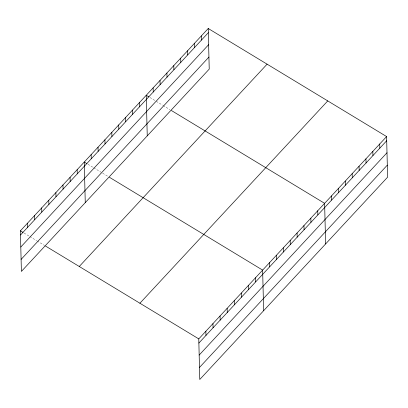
<?xml version="1.0" encoding="UTF-8"?>
<svg xmlns="http://www.w3.org/2000/svg" width="408" height="408" viewBox="0 0 408 408"><rect width="100%" height="100%" fill="white"/><g stroke="black" fill="none" stroke-linecap="round" stroke-linejoin="round"><path stroke-width="0.31" stroke-dasharray="2.04 1.53" d="M149.93 97.502L155.708 101.006M156.233 101.322L162.542 105.142M163.067 105.463L169.901 109.599M87.944 164.271L92.672 167.132M93.723 167.77L101.082 172.227M102.658 173.186L107.916 176.368M24.077 233.06L28.81 235.926M29.86 236.558L36.695 240.7M37.22 241.016L44.574 245.478"/><path stroke-width="0.61" d="M208.233 28.504L209.227 69.11L21.395 271.432L20.4 230.831L208.233 28.504L386.606 136.568L387.6 177.169L199.767 379.496L198.773 338.89L386.606 136.568M20.502 234.998L208.335 32.676M20.798 247.019L208.631 44.696M21.099 259.406L208.932 57.084M79.264 266.49L267.097 64.168M139.908 303.231L327.746 100.909M198.875 343.057L386.707 140.734M199.17 355.082L387.003 152.76M199.471 367.47L387.304 165.148M148.879 96.864L146.248 95.273L147.242 135.874M171.477 110.558L324.62 203.337L325.615 243.938M86.894 163.634L84.262 162.037L85.257 202.643M109.492 177.322L262.635 270.101L263.629 310.702M20.4 230.831L23.026 232.422M45.625 246.111L198.773 338.89M379.72 143.988L379.822 148.155M372.835 151.404L372.938 155.57M365.945 158.824L366.047 162.991M359.06 166.245L359.162 170.411M352.17 173.66L352.272 177.827M345.285 181.081L345.387 185.247M338.395 188.496L338.497 192.663M331.51 195.916L331.612 200.083M317.735 210.752L317.837 214.919M310.845 218.173L310.947 222.34M303.96 225.588L304.062 229.755M297.075 233.009L297.177 237.175M290.185 240.429L290.287 244.596M283.3 247.845L283.402 252.011M276.41 255.265L276.512 259.432M269.525 262.681L269.627 266.852M255.541 277.746L255.643 281.913M248.446 285.386L248.549 289.558M241.347 293.031L241.449 297.197M234.253 300.676L234.355 304.842M227.154 308.32L227.256 312.487M220.06 315.96L220.162 320.127M212.966 323.605L213.068 327.772M201.348 35.924L201.45 40.091M205.867 331.25L205.969 335.417M194.463 43.345L194.565 47.512M187.573 50.76L187.675 54.927M180.688 58.181L180.79 62.348M173.798 65.601L173.9 69.768M166.913 73.017L167.015 77.183M160.023 80.437L160.125 84.604M153.138 87.853L153.24 92.019M139.363 102.694L139.465 106.86M132.478 110.109L132.575 114.276M125.588 117.529L125.689 121.696M118.703 124.945L118.804 129.112M111.812 132.365L111.914 136.532M104.927 139.786L105.029 143.953M98.037 147.201L98.139 151.368M91.152 154.622L91.254 158.789M77.168 169.682L77.27 173.849M70.074 177.327L70.176 181.494M62.975 184.972L63.077 189.139M55.881 192.612L55.983 196.778M48.782 200.257L48.883 204.423M41.687 207.901L41.789 212.068M34.593 215.541L34.695 219.708M27.494 223.186L27.596 227.353"/></g></svg>
